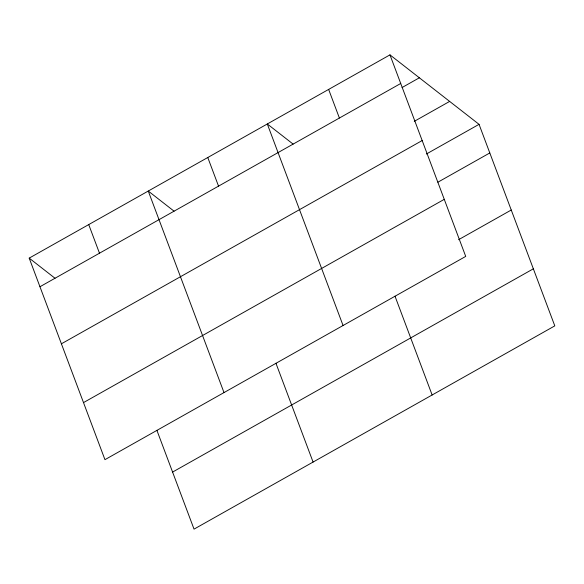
<?xml version="1.0" encoding="UTF-8"?>
<svg xmlns="http://www.w3.org/2000/svg" width="584" height="584" viewBox="0 0 584 584"><rect width="100%" height="100%" fill="white"/><g stroke="black" fill="none" stroke-linecap="round" stroke-linejoin="round"><path stroke-width="0.88" d="M389.966 54.867L465.718 256.405L104.952 459.659L29.2 258.121L389.966 54.867L479.048 124.341L554.8 325.879L194.034 529.133L156.892 430.313M39.953 286.737L400.719 83.483M402.062 87.542L419.363 77.789M414.268 121.348L449.651 101.412M61.408 343.801L422.174 140.547M426.364 154.023L479.048 124.341M437.905 182.193L489.801 152.95M83.505 402.595L444.271 199.341M458.571 239.696L511.248 210.021M172.587 472.069L533.353 268.815M293.117 144.102L267.304 123.976L343.063 325.514M174.061 211.174L148.256 191.048L224.008 392.587M29.2 258.121L55.013 278.254M328.639 89.418L339.392 118.034M394.996 296.168L432.138 394.988M207.78 157.512L218.533 186.121M275.94 363.241L313.082 462.061M88.724 224.584L99.484 253.201"/></g></svg>
